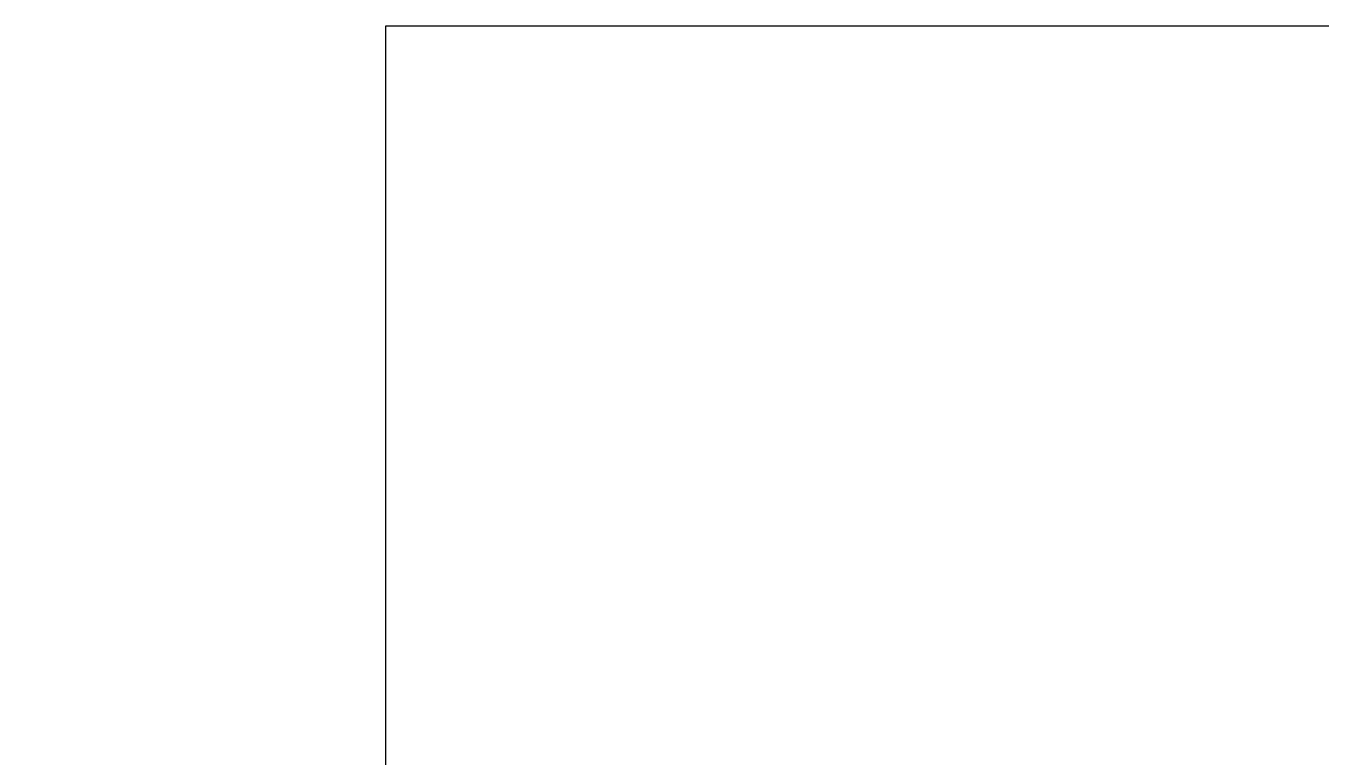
# Model space of a CAD drawing. Header units: millimetres. Extents: x -39027 to 364494, y -35256 to 94895.
# Drawn here: x 210186 to 210985, y 80888 to 81339 of the extents above; entities that cross this region are included whole.
import ezdxf

# ---------------------------------------------------------------- set-up
doc = ezdxf.new("R2010")
doc.units = ezdxf.units.MM
doc.header["$LTSCALE"] = 25
doc.layers.add('dla-txt-d-25', color=3, linetype='Continuous')
doc.styles.add('DLA-NOTES', font='romans.shx', dxfattribs={"width": 0.8})
doc.dimstyles.new('DLA100$7', dxfattribs={"dimscale": 100, "dimtxt": 2, "dimasz": 1, "dimexe": 1.5, "dimexo": 2, "dimgap": 0.8, "dimtad": 1, "dimdec": 0, "dimdsep": 46, "dimtxsty": 'DLA-NOTES', "dimblk1": 'DLA-ARO', "dimblk2": 'DLA-ARO', "dimsah": 1, "dimcen": 2, "dimdle": 1.5, "dimclrd": 256, "dimclre": 256, "dimclrt": 7, "dimaunit": 1, "dimadec": 0, "dimazin": 0, "dimtfac": 1, "dimtdec": 0, "dimtmove": 0, "dimatfit": 3, "dimldrblk": 'DLA-ARO', "dimfxl": 1, "dimtolj": 1, "dimtzin": 0, "dimarcsym": 0})

# ---------------------------------------------------------------- blocks, each defined once
blk = doc.blocks.new('DLA-ARO')
blk.add_line((0, 0), (-1, 0))
at = {"const_width": 0.52}
blk.add_lwpolyline([(-1.3937, -2.0755), (0, 0), (-1.3937, 2.0755)], dxfattribs=at)

msp = doc.modelspace()

# ---------------------------------------------------------------- leaders
at = {"layer": 'dla-txt-d-25'}
msp.add_leader([(210408.52, 80233.35), (210408.52, 81338.64), (211692.03, 81338.64)], dimstyle='DLA100$7', override={"dimgap": 0.8, "dimtad": 0}, dxfattribs=at)

doc.saveas('drawing.dxf')
